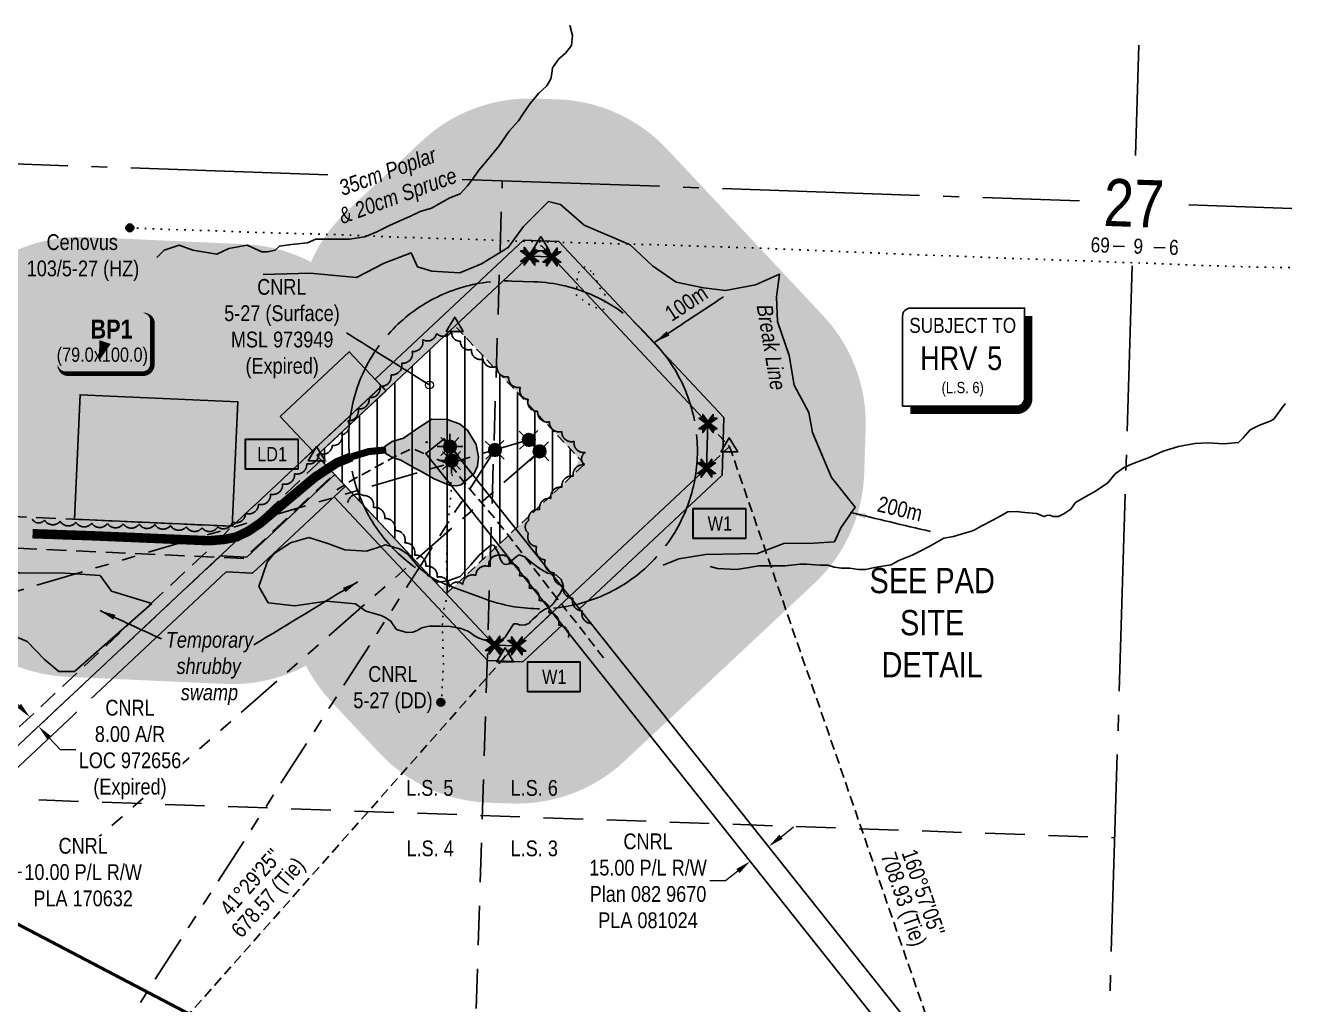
# Model space of a CAD drawing. Extents: x 348646 to 355532, y 6093406 to 6098999.
# Drawn here: x 353188 to 353990, y 6097047 to 6097668 of the extents above; entities that cross this region are included whole.
import ezdxf
from ezdxf.enums import TextEntityAlignment as Align

# ---------------------------------------------------------------- set-up
doc = ezdxf.new("R2010")
doc.units = 0
doc.header["$LTSCALE"] = 5
doc.header["$PDSIZE"] = 0.5
for name, pattern in [('0', [1, 1, 0]), ('DASHDOT2', [12.7, 6.35, -3.175, 0, -3.175]), ('foc-ACCESSROAD', [3.75, 2.5, -1.25]), ('foc-BUFFER', [16.75, 15, -1.75]), ('foc-DOT', [1, 0.2, -0.8]), ('foc-DRILLPATH', [14.75, 6, -1.75, 1.75, -1.75, 1.75, -1.75]), ('foc-LSD', [8, 5, -3]), ('foc-QUARTERLINE', [33, 25, -3, 2, -3]), ('foc-TIELINE', [1.875, 1.25, -0.625]), ('foc-TOPO', [1, 0.2, -0.8]), ('foc-TRAV', [1.875, 1.25, -0.625]), ('UG_PIPE', [1.875, 1.25, -0.625])]:
    doc.linetypes.add(name, pattern=pattern)
doc.layers.get('Defpoints').update_dxf_attribs({"color": 9})
for name, color, linetype in [('10', 1, 'Continuous'), ('9', 3, 'Continuous'), ('AS-DRILL', 8, 'foc-DOT'), ('AS-DRILL-T', 8, 'Continuous'), ('AS-PIPE-UG', 44, 'UG_PIPE'), ('AS-ROADS', 254, 'Continuous'), ('AS-WILDLIFE', 131, 'DASHDOT2'), ('AUX-BUFFER', 7, 'foc-BUFFER'), ('C-AR', 13, 'foc-ACCESSROAD'), ('C-RW', 13, 'Continuous'), ('C-WS-S', 8, 'Continuous'), ('CG-NOTES', 7, 'Continuous'), ('CTW', 7, 'Continuous'), ('F-AR', 190, 'foc-ACCESSROAD'), ('L-BD', 7, 'Continuous'), ('L-DETAIL-T', 3, 'Continuous'), ('L-MON', 1, 'Continuous'), ('L-SECLBL', 7, 'Continuous'), ('L-SECQ', 8, 'foc-QUARTERLINE'), ('L-SECTION-LSD', 7, 'foc-LSD'), ('L-TIE', 7, 'foc-TIELINE'), ('P-BUFFER-H 30m', 51, 'Continuous'), ('P-PDRILLPATH', 12, 'foc-DRILLPATH'), ('P-PROPOSED', 10, 'Continuous'), ('P-PROPOSED-EXISTING-H', 59, 'Continuous'), ('P-PROPOSED-H', 21, 'Continuous'), ('P-TEMP-BLOCKS', 250, 'Continuous'), ('P-TEMP-BLUE', 146, 'Continuous'), ('P-TRAV', 4, 'foc-TRAV'), ('T-BUSH', 110, '0'), ('T-BUSH-T', 110, 'Continuous'), ('T-GENERAL', 48, 'foc-TOPO'), ('T-SLOPE', 48, 'Continuous'), ('T-WATER', 160, 'Continuous'), ('WETLAND', 143, 'Continuous'), ('WETLAND-T', 146, 'Continuous')]:
    doc.layers.add(name, color=color, linetype=linetype)
for name, color, linetype, lineweight in [('AS-GENERAL', 48, 'Continuous', 18), ('C-AR-T', 13, 'Continuous', 9), ('C-RW-T', 13, 'Continuous', 9), ('C-WS-T', 13, 'Continuous', 9)]:
    doc.layers.add(name, color=color, linetype=linetype, lineweight=lineweight)
doc.layers.add('P-TEMP-BLUE-H', color=7, linetype='Continuous', true_color=0x99e6ff)
doc.styles.add('100L', font='ARIALN.TTF', dxfattribs={"height": 11})
doc.styles.add('80', font='ARIALN.TTF', dxfattribs={"height": 10})
doc.styles.add('80CG', font='ARIALN.TTF', dxfattribs={"height": 10})
doc.styles.add('80L', font='ARIALN.TTF', dxfattribs={"height": 10})
doc.styles.add('BOLD', font='ARIALNB.TTF')
doc.styles.add('HRV', font='ARIALN.TTF', dxfattribs={"height": 3})
doc.styles.add('SIMPLEX', font='ARIALN.TTF')
doc.dimstyles.new('CG2011', dxfattribs={"dimscale": 5, "dimtxt": 9, "dimasz": 2, "dimexe": 0.2, "dimexo": 0.0625, "dimgap": 0.5, "dimtad": 0, "dimtih": 1, "dimtoh": 1, "dimzin": 0, "dimdsep": 46, "dimtxsty": '80CG', "dimcen": 0.1, "dimse1": 1, "dimse2": 1, "dimclrd": 256, "dimclrt": 256, "dimaunit": 1, "dimadec": 4, "dimazin": 0, "dimtfac": 0.06, "dimtofl": 0, "dimtmove": 0, "dimatfit": 1, "dimfxl": 0.2, "dimtolj": 1, "dimtzin": 0, "dimlwd": -1, "dimarcsym": 0})
doc.dimstyles.new('Compass 5 000', dxfattribs={"dimscale": 5, "dimtxt": 9, "dimasz": 2, "dimexe": 0.2, "dimexo": 0.0625, "dimgap": 0.5, "dimtad": 0, "dimtih": 1, "dimtoh": 1, "dimzin": 0, "dimdsep": 46, "dimtxsty": '80CG', "dimcen": 0.1, "dimse1": 1, "dimse2": 1, "dimclrd": 256, "dimclrt": 256, "dimaunit": 1, "dimadec": 4, "dimazin": 0, "dimtfac": 0.06, "dimtofl": 0, "dimtmove": 0, "dimatfit": 1, "dimfxl": 0.2, "dimtolj": 1, "dimtzin": 0, "dimlwd": -1, "dimarcsym": 0})

# ---------------------------------------------------------------- blocks, each defined once
blk = doc.blocks.new('L-SECLBL')
at = {"layer": '9', "color": 7}
for p, q in [((-5.08, -27.83), (-12.29, -27.83)), ((20.7, -27.83), (13.5, -27.83))]:
    blk.add_line(p, q, dxfattribs=at)
at = {"layer": '10', "color": 2, "style": 'SIMPLEX'}
blk.add_attdef('SEC', text='', height=30, dxfattribs=at).set_placement((0, 0), align=Align.MIDDLE)
at = {"layer": '10', "color": 5, "style": '80L'}
blk.add_attdef('TWP', text='', height=9.5, dxfattribs=at).set_placement((-14.43, -27.37), align=Align.MIDDLE_RIGHT)
blk.add_attdef('RGE', text='', height=9.5, dxfattribs=at).set_placement((3.62, -27.37), align=Align.MIDDLE_CENTER)
blk.add_attdef('MER', text='', height=9.5, dxfattribs=at).set_placement((23.17, -27.37), align=Align.MIDDLE_LEFT)
blk = doc.blocks.new('*D423')
at = {"layer": 'C-AR-T', "transparency": 16777216}
for p, q in [((353183.95, 6097236.49), (353177.13, 6097243.8)), ((353203.05, 6097216.04), (353209.87, 6097208.73)), ((353209.87, 6097208.73), (353219.87, 6097208.73))]:
    blk.add_line(p, q, dxfattribs=at)
for points in [[(353185.17, 6097237.63), (353182.73, 6097235.36), (353190.78, 6097229.19)], [(353204.27, 6097217.17), (353201.83, 6097214.9), (353196.23, 6097223.35)]]:
    blk.add_solid(points, dxfattribs=at)
at = {"layer": 'Defpoints', "color": 0, "transparency": 16777216}
for p in [(353206.64, 6097244), (353212.09, 6097238.16), (353196.23, 6097223.35)]:
    blk.add_point(p, dxfattribs=at)
at = {"layer": 'C-AR-T', "transparency": 16777216, "insert": (353254.17, 6097208.73), "char_height": 10, "attachment_point": 5, "style": '80CG', "bg_fill": 3, "box_fill_scale": 1.1, "bg_fill_color": 256, "bg_fill_true_color": 13158600, "bg_fill_transparency": 0}
blk.add_mtext('\\A1;CNRL\\P8.00 A/R\\PLOC 972656\\P(Expired)', dxfattribs=at)
blk = doc.blocks.new('*D424')
at = {"layer": 'C-RW-T', "transparency": 16777216}
for p, q in [((353666.72, 6097153.49), (353674.54, 6097159.72)), ((353639.33, 6097131.69), (353631.51, 6097125.47)), ((353631.51, 6097125.47), (353621.51, 6097125.47))]:
    blk.add_line(p, q, dxfattribs=at)
for points in [[(353665.68, 6097154.79), (353667.75, 6097152.19), (353658.89, 6097147.26)], [(353638.29, 6097133), (353640.37, 6097130.39), (353647.16, 6097137.92)]]:
    blk.add_solid(points, dxfattribs=at)
at = {"layer": 'Defpoints', "color": 0, "transparency": 16777216}
for p in [(353569.84, 6097259.14), (353558.1, 6097249.79), (353658.89, 6097147.26)]:
    blk.add_point(p, dxfattribs=at)
at = {"layer": 'C-RW-T', "transparency": 16777216, "insert": (353582.42, 6097125.47), "char_height": 10, "attachment_point": 5, "style": '80CG'}
blk.add_mtext('\\A1;CNRL\\P15.00 P/L R/W\\PPlan 082 9670\\PPLA 081024', dxfattribs=at)
blk = doc.blocks.new('*D425')
at = {"layer": 'C-RW-T', "transparency": 16777216}
for p, q in [((353132.21, 6097177.27), (353125.39, 6097184.58)), ((353152.68, 6097155.34), (353175.4, 6097131)), ((353175.4, 6097131), (353185.4, 6097131))]:
    blk.add_line(p, q, dxfattribs=at)
for points in [[(353133.43, 6097178.41), (353130.99, 6097176.13), (353139.03, 6097169.96)], [(353153.9, 6097156.48), (353151.46, 6097154.2), (353145.86, 6097162.65)]]:
    blk.add_solid(points, dxfattribs=at)
at = {"layer": 'Defpoints', "color": 0, "transparency": 16777216}
for p in [(353170.78, 6097199.59), (353177.6, 6097192.28), (353145.86, 6097162.65)]:
    blk.add_point(p, dxfattribs=at)
at = {"layer": 'C-RW-T', "transparency": 16777216, "insert": (353224.49, 6097131), "char_height": 10, "attachment_point": 5, "style": '80CG', "bg_fill": 3, "box_fill_scale": 1.1, "bg_fill_color": 256, "bg_fill_true_color": 13158600, "bg_fill_transparency": 0}
blk.add_mtext('\\A1;CNRL\\P10.00 P/L R/W\\PPLA 170632', dxfattribs=at)
blk = doc.blocks.new('WC')
at = {"layer": 'L-MON'}
h = blk.add_hatch(color=255, dxfattribs=at)
h.dxf.hatch_style = 1
edge = h.paths.add_edge_path()
edge.add_arc((0, 0), 0.9, 0, 360)
at = {"layer": 'L-MON', "color": 240, "flags": 128}
for points in [[(-0.62, 0.5), (-1.23, 1.12)], [(0.52, 0.61), (1.13, 1.21)], [(-1.18, -1.18), (-0.56, -0.57)], [(1.16, -1.18), (0.56, -0.57)]]:
    blk.add_lwpolyline(points, dxfattribs=at)
at = {"layer": 'L-MON', "color": 240}
for radius in [0.8, 0.373]:
    blk.add_circle((0, 0), radius, dxfattribs=at)
blk = doc.blocks.new('BH-Existing')
at = {"layer": 'AS-DRILL-T'}
h = blk.add_hatch(color=256, dxfattribs=at)
h.dxf.hatch_style = 1
edge = h.paths.add_edge_path()
edge.add_arc((0, 0), 0.5, 0, 360)
blk.add_circle((0, 0), 0.5, dxfattribs=at)
blk = doc.blocks.new('GAS')
h = blk.add_hatch(color=255)
h.dxf.hatch_style = 1
edge = h.paths.add_edge_path()
edge.add_arc((0, 0), 0.9, 0, 360)
for p, q in [((0, 0.81), (0, 1.62)), ((-0.81, 0), (-1.62, 0)), ((-0.57, 0.57), (-1.14, 1.14)), ((0.57, 0.57), (1.14, 1.14)), ((1.62, 0), (0.81, 0)), ((-0.57, -0.57), (-1.14, -1.14)), ((0, -0.81), (0, -1.62)), ((1.14, -1.14), (0.57, -0.57))]:
    blk.add_line(p, q)
blk.add_circle((0, 0), 0.8)
blk = doc.blocks.new('Temp_Area5')
at = {"true_color": 0x99e6ff}
h = blk.add_hatch(color=141, dxfattribs=at)
h.dxf.hatch_style = 1
h.paths.add_polyline_path([(-16.83, -9.44), (16.33, -9.44), (16.33, 9.05), (-16.83, 9.05)])
at = {"color": 250}
for points in [[(-17.03, -9.64), (16.53, -9.64), (16.53, 9.25), (-17.03, 9.25)], [(-16.93, -9.54), (16.43, -9.54), (16.43, 9.15), (-16.93, 9.15)]]:
    blk.add_lwpolyline(points, close=True, dxfattribs=at)
at = {"color": 250, "style": '80L'}
blk.add_attdef('TEMPORARY', text='', height=9, dxfattribs=at).set_placement((0, -0.15), align=Align.MIDDLE_CENTER)
blk = doc.blocks.new('HRV')
blk.add_lwpolyline([(-35.14, 31.6), (37.21, 31.6), (37.21, -25.54, -0.414214), (32.21, -30.54), (-40.14, -30.54), (-40.14, 26.6, -0.414214)], format="xyb", close=True)
at = {"const_width": 5, "flags": 128}
blk.add_lwpolyline([(-35.14, -33.04), (32.21, -33.04, 0.414214), (39.71, -25.54), (39.71, 26.6)], format="xyb", dxfattribs=at)
at = {"style": '80L'}
blk.add_text('SUBJECT TO', height=9.5, dxfattribs=at).set_placement((-2.01, 13.06), align=Align.BOTTOM_CENTER)
blk.add_attdef('(N.W.1/4 00)', text='', height=7.12, dxfattribs=at).set_placement((-2.01, -24.45), align=Align.BOTTOM_CENTER)
at = {"layer": 'CTW', "color": 3, "style": 'HRV'}
blk.add_text('HRV', height=15, dxfattribs=at).set_placement((-10.88, -0.18), align=Align.MIDDLE_CENTER)
blk.add_attdef('0', text='', height=15, dxfattribs=at).set_placement((18.28, -0.18), align=Align.MIDDLE_CENTER)
blk = doc.blocks.new('*U527')
at = {"true_color": 0x99e6ff}
h = blk.add_hatch(color=141, dxfattribs=at)
edge = h.paths.add_edge_path()
edge.add_line((-24, -20), (24, -20))
edge.add_arc((24, -14), 6, 270, 360)
edge.add_line((30, -14), (30, 12.5))
edge.add_arc((24, 12.5), 6, 0, 90)
edge.add_line((24, 18.5), (-24, 18.5))
edge.add_arc((-24, 12.5), 6, 90, 180)
edge.add_line((-30, 12.5), (-30, -14))
edge.add_arc((-24, -14), 6, 180, 270)
at = {"color": 250, "flags": 128}
blk.add_lwpolyline([(-24, -20, 3, 3, 0), (24, -20, 3, 3, 0.414214), (30, -14, 3, 3, 0), (30, 12.5, 3, 0, 0.414214), (24, 18.5, 0, 0, 0), (-24, 18.5, 0, 0, 0.414214), (-30, 12.5, 0, 0, 0), (-30, -14, 0, 3, 0.414214)], format="xyseb", close=True, dxfattribs=at)
at = {"flags": 128}
blk.add_lwpolyline([(-3.92, -12.07, 0, 7.5, 0), (0, 0, 0, 0, 0)], format="xyseb", dxfattribs=at)
at = {"color": 250}
for tag, p, height, style in [('TEMP_AREA_W1_001', (-9.21, 2.24), 12, 'BOLD'), ('ENTER_TEXT_001', (-30.66, -12.47), 9, '80')]:
    blk.add_attdef(tag, p, '', height=height, dxfattribs=dict(at, style=style))
blk = doc.blocks.new('TRIA')
blk.add_hatch(color=255).paths.add_polyline_path([(-0.04, 1.52), (-1.47, -0.87), (1.39, -0.87)])
blk = doc.blocks.new('TRIAA')
blk.add_blockref('TRIA', (0, 0))
blk = doc.blocks.new('TRIB')
at = {"color": 1}
blk.add_lwpolyline([(-1.12, -0.67), (-0.04, 1.13), (1.04, -0.67)], close=True, dxfattribs=at)
blk = doc.blocks.new('TRIBB')
blk.add_blockref('TRIB', (0, 0))
blk = doc.blocks.new('TRICC')
for name in ['TRIAA', 'TRIBB']:
    blk.add_blockref(name, (0, 0))
blk = doc.blocks.new('plspike')
blk.add_blockref('TRICC', (0, 0))
blk = doc.blocks.new('STRIA')
blk.add_hatch(color=255).paths.add_polyline_path([(-0.04, 1.52), (-1.47, -0.87), (1.39, -0.87)])
blk = doc.blocks.new('STRIAA')
blk.add_blockref('STRIA', (0, 0))
blk = doc.blocks.new('STRIB')
at = {"color": 1}
blk.add_solid([(-1.12, -0.67), (-0.04, 1.13), (1.04, -0.67)], dxfattribs=at)
blk = doc.blocks.new('STRIBB')
blk.add_blockref('STRIB', (0, 0))
blk = doc.blocks.new('STRICC')
for name in ['STRIAA', 'STRIBB']:
    blk.add_blockref(name, (0, 0))
blk = doc.blocks.new('fdspike')
blk.add_blockref('STRICC', (0, 0))
blk = doc.blocks.new('TEMP')
h = blk.add_hatch(color=255)
h.dxf.hatch_style = 1
h.paths.add_polyline_path([(0, 0.25), (-0.67, 1.15), (-0.67, 0.67), (-1.15, 0.67), (-0.25, 0), (-1.15, -0.67), (-0.67, -0.67), (-0.67, -1.15), (0, -0.25), (0.67, -1.15), (0.67, -0.67), (1.15, -0.67), (0.25, 0), (1.15, 0.67), (0.67, 0.67), (0.67, 1.15)])
h.paths.add_polyline_path([(0.57, 0.85), (0.57, 0.57), (0.85, 0.57), (0.08, 0), (0.85, -0.57), (0.57, -0.57), (0.57, -0.85), (0, -0.08), (-0.57, -0.85), (-0.57, -0.57), (-0.85, -0.57), (-0.08, 0), (-0.85, 0.57), (-0.57, 0.57), (-0.57, 0.85), (0, 0.08)], flags=16)
h = blk.add_hatch(color=1)
h.dxf.hatch_style = 1
h.paths.add_polyline_path([(0, 0.08), (-0.57, 0.85), (-0.57, 0.57), (-0.85, 0.57), (-0.08, 0), (-0.85, -0.57), (-0.57, -0.57), (-0.57, -0.85), (0, -0.08), (0.57, -0.85), (0.57, -0.57), (0.85, -0.57), (0.08, 0), (0.85, 0.57), (0.57, 0.57), (0.57, 0.85)])
at = {"color": 1}
for p, q in [((-0.08, 0), (0.08, 0)), ((0, 0.08), (0, -0.08))]:
    blk.add_line(p, q, dxfattribs=at)
at = {"color": 255, "flags": 128}
blk.add_lwpolyline([(-0.25, 0), (-1.15, 0.67), (-0.67, 0.67), (-0.67, 1.15), (0, 0.25), (0.67, 1.15), (0.67, 0.67), (1.15, 0.67), (0.25, 0), (1.15, -0.67), (0.67, -0.67), (0.67, -1.15), (0, -0.25), (-0.67, -1.15), (-0.67, -0.67), (-1.15, -0.67)], close=True, dxfattribs=at)
at = {"color": 1, "flags": 128}
blk.add_lwpolyline([(-0.08, 0), (-0.85, 0.57), (-0.57, 0.57), (-0.57, 0.85), (0, 0.08), (0.57, 0.85), (0.57, 0.57), (0.85, 0.57), (0.08, 0), (0.85, -0.57), (0.57, -0.57), (0.57, -0.85), (0, -0.08), (-0.57, -0.85), (-0.57, -0.57), (-0.85, -0.57)], close=True, dxfattribs=at)

msp = doc.modelspace()

# ---------------------------------------------------------------- hatches: boundary and pattern name
at = {"layer": 'AS-ROADS'}
h = msp.add_hatch(color=256, dxfattribs=at)
h.dxf.hatch_style = 1
h.paths.add_polyline_path([(353419.763, 6097394.272), (353425.705, 6097392.1), (353434.648, 6097386.962), (353437.526, 6097385.554), (353446.837, 6097380.285), (353452.853, 6097377.635), (353457.284, 6097375.982), (353461.187, 6097375.779), (353464.029, 6097376.547), (353472.269, 6097383.554), (353474.267, 6097388.236), (353475.013, 6097393.967), (353473.587, 6097401.935), (353467.947, 6097411.099), (353462.92, 6097415.029), (353455.053, 6097417.96), (353445.415, 6097418.01), (353437.81, 6097413.215), (353427.539, 6097405.966), (353420.255, 6097404.03), (353415.708, 6097400.847), (353416.263, 6097396.305)])
at = {"layer": 'P-BUFFER-H 30m', "linetype": 'Continuous'}
h = msp.add_hatch(color=256, dxfattribs=at)
h.dxf.hatch_style = 1
edge = h.paths.add_edge_path()
edge.add_arc((353322.439, 6097429.077), 99.976, 62.3592, 87.41261)
edge.add_line((353326.952, 6097528.951), (353227.054, 6097533.465))
edge.add_arc((353222.541, 6097433.591), 99.976, 87.41261, 177.41261)
edge.add_line((353122.667, 6097438.104), (353119.102, 6097359.204))
edge.add_arc((353218.976, 6097354.691), 99.976, 177.41261, 267.41261)
edge.add_line((353214.462, 6097254.817), (353314.36, 6097250.302))
edge.add_arc((353318.874, 6097350.176), 99.976, 267.41261, 297.927989)
edge.add_arc((353454.646, 6097307.49), 99.976, 207.166034, 223.129394)
edge.add_line((353381.682, 6097239.142), (353412.199, 6097206.564))
edge.add_arc((353485.163, 6097274.913), 99.976, 223.129394, 268.129394)
edge.add_line((353481.899, 6097174.99), (353496.03, 6097174.528))
edge.add_arc((353499.294, 6097274.451), 99.976, 268.129394, 313.129394)
edge.add_line((353567.642, 6097201.487), (353687.828, 6097314.071))
edge.add_arc((353619.48, 6097387.035), 99.976, 313.129394, 358.129394)
edge.add_line((353719.402, 6097383.771), (353720.325, 6097412.033))
edge.add_arc((353620.403, 6097415.297), 99.976, 358.129394, 403.129394)
edge.add_line((353693.366, 6097483.645), (353594.48, 6097589.209))
edge.add_arc((353521.516, 6097520.861), 99.976, 43.129394, 88.129394)
edge.add_line((353524.78, 6097620.783), (353510.648, 6097621.245))
edge.add_arc((353507.385, 6097521.322), 99.976, 88.129394, 133.129394)
edge.add_line((353439.037, 6097594.286), (353391.88, 6097550.113))
edge.add_arc((353460.229, 6097477.149), 99.976, 133.129394, 156.106496)
h.paths.add_polyline_path([(353372.607, 6097395.069), (353485.163, 6097274.913), (353499.294, 6097274.451), (353619.48, 6097387.035), (353620.403, 6097415.297), (353521.516, 6097520.861), (353507.385, 6097521.322)], flags=16)
at = {"layer": 'P-PROPOSED-EXISTING-H'}
h = msp.add_hatch(dxfattribs=at)
h.set_pattern_fill('ANSI31', color=256, scale=3.49916, angle=45.002884, style=0)
h.set_pattern_definition([(90.00288387, (391.588, 1445.477), (-11.109832986, -0.00055919), [])])
h.paths.add_polyline_path([(353460.25, 6097477.126), (353372.694, 6097395.108), (353454.712, 6097307.552), (353542.268, 6097389.57)])
at = {"layer": 'P-PROPOSED-H'}
h = msp.add_hatch(color=256, dxfattribs=at)
h.dxf.hatch_style = 1
h.paths.add_polyline_path([(353485.192, 6097274.912), (353499.301, 6097274.451), (353619.498, 6097387.045), (353620.422, 6097415.308), (353521.535, 6097520.871), (353507.404, 6097521.333), (353460.182, 6097477.098), (353542.2, 6097389.542), (353454.643, 6097307.524)])
at = {"layer": 'P-TEMP-BLUE-H'}
h = msp.add_hatch(color=256, dxfattribs=at)
h.dxf.hatch_style = 1
h.paths.add_polyline_path([(353532.709, 6097305.753), (353619.48, 6097387.035), (353620.403, 6097415.297), (353521.516, 6097520.861), (353507.385, 6097521.322), (353416.385, 6097436.078), (353409.55, 6097443.374), (353503.572, 6097531.45), (353525.981, 6097530.718), (353630.53, 6097419.11), (353629.337, 6097382.569), (353538.941, 6097297.891)])
h = msp.add_hatch(color=256, dxfattribs=at)
h.dxf.hatch_style = 1
h.paths.add_polyline_path([(353349.338, 6097419.849), (353393.119, 6097460.855), (353413.622, 6097438.965), (353369.842, 6097397.958)])
h = msp.add_hatch(color=256, dxfattribs=at)
h.dxf.hatch_style = 1
h.paths.add_polyline_path([(353218.976, 6097354.691), (353222.541, 6097433.591), (353322.439, 6097429.077), (353318.874, 6097350.176)])
h = msp.add_hatch(color=256, dxfattribs=at)
h.dxf.hatch_style = 1
h.paths.add_polyline_path([(353383.495, 6097368.822), (353480.697, 6097265.055), (353503.107, 6097264.324), (353527.973, 6097287.617), (353521.729, 6097295.467), (353499.294, 6097274.451), (353485.163, 6097274.913), (353390.791, 6097375.657)])

# ---------------------------------------------------------------- linework, layer by layer
at = {"layer": 'AS-DRILL', "flags": 128}
for points in [[(353989.045, 6097514.159), (353965.817, 6097514.476), (353937.062, 6097515.41), (353908.382, 6097516.5), (353879.663, 6097517.592), (353851.011, 6097518.612), (353822.42, 6097519.64), (353793.66, 6097520.733), (353764.991, 6097521.844), (353736.302, 6097522.965), (353707.614, 6097524.106), (353678.832, 6097525.41), (353650.064, 6097526.564), (353621.339, 6097527.486), (353592.665, 6097528.446), (353563.927, 6097529.269), (353535.225, 6097529.96), (353506.493, 6097530.662), (353477.733, 6097531.746), (353448.988, 6097532.668), (353420.242, 6097533.561), (353391.578, 6097534.822), (353362.79, 6097535.646), (353334.021, 6097536.469), (353305.16, 6097537.516), (353276.424, 6097538.398), (353261.065, 6097538.991), (353254.072, 6097539.316)], [(353457.929, 6097391.826), (353457.929, 6097391.826), (353457.905, 6097391.697), (353457.653, 6097391.045), (353457.408, 6097389.672), (353457.565, 6097388.356), (353457.901, 6097387.285), (353458.309, 6097386.321), (353458.77, 6097386.035), (353458.966, 6097385.919), (353459.125, 6097385.874), (353459.152, 6097386.093), (353459.143, 6097386.103), (353459.11, 6097386.034), (353459.053, 6097385.816), (353458.98, 6097385.418), (353458.882, 6097384.861), (353458.719, 6097384.156), (353458.493, 6097383.373), (353458.234, 6097382.481), (353458.01, 6097381.448), (353457.821, 6097380.273), (353457.66, 6097378.998), (353457.545, 6097377.651), (353457.529, 6097376.221), (353457.591, 6097374.768), (353457.643, 6097373.296), (353457.643, 6097371.775), (353457.531, 6097370.158), (353457.345, 6097368.463), (353457.126, 6097366.669), (353456.895, 6097364.806), (353456.681, 6097362.852), (353456.496, 6097360.857), (353456.349, 6097358.82), (353456.232, 6097356.753), (353456.143, 6097354.645), (353455.992, 6097352.489), (353455.738, 6097350.236), (353455.471, 6097347.883), (353455.273, 6097345.498), (353455.147, 6097343.151), (353455.08, 6097340.802), (353455.051, 6097338.382), (353455.021, 6097335.942), (353454.972, 6097333.532), (353454.892, 6097331.093), (353454.821, 6097328.604), (353454.825, 6097325.973), (353454.905, 6097323.229), (353454.992, 6097320.374), (353455.037, 6097317.461), (353455.091, 6097314.528), (353455.126, 6097311.615), (353455.064, 6097308.816), (353454.846, 6097306.132), (353454.46, 6097303.503), (353453.886, 6097300.92), (353453.293, 6097298.418), (353452.811, 6097295.913), (353452.435, 6097293.284), (353452.174, 6097290.501), (353452.061, 6097287.643), (353452.085, 6097284.721), (353452.176, 6097281.696), (353452.305, 6097278.6), (353452.434, 6097275.504), (353452.507, 6097272.54), (353452.558, 6097269.817), (353452.646, 6097267.293), (353452.726, 6097264.869), (353452.721, 6097262.548), (353452.616, 6097260.25), (353452.567, 6097259.382), (353452.385, 6097255.335), (353451.583, 6097238.173)]]:
    msp.add_lwpolyline(points, dxfattribs=at)
at = {"layer": 'AS-GENERAL'}
msp.add_circle((353442.117, 6097403.467), 0.397, dxfattribs=at)
at = {"layer": 'AS-PIPE-UG', "flags": 128}
for points in [[(353440.28, 6097396.27), (353434.308, 6097399.008), (353431.02, 6097398.585), (353422.589, 6097394.547), (353410.559, 6097388.071), (353395.583, 6097379.855), (353385.139, 6097373.23)], [(353448.502, 6097392.673), (353456.583, 6097389.557), (353458.646, 6097387.521), (353463.778, 6097380.75), (353474.041, 6097368.521), (353483.642, 6097357.281), (353493.215, 6097345.373), (353501.429, 6097334.819), (353517.433, 6097313.852), (353530.404, 6097297.33), (353539.232, 6097286.279), (353554.373, 6097266.646)]]:
    msp.add_lwpolyline(points, dxfattribs=at)
at = {"layer": 'AS-ROADS', "flags": 128}
msp.add_lwpolyline([(353419.763, 6097394.272), (353425.705, 6097392.1), (353434.648, 6097386.962), (353437.526, 6097385.554), (353446.837, 6097380.285), (353452.853, 6097377.635), (353457.284, 6097375.982), (353461.187, 6097375.779), (353464.029, 6097376.547), (353472.269, 6097383.554), (353474.267, 6097388.236), (353475.013, 6097393.967), (353473.587, 6097401.935), (353467.947, 6097411.099), (353462.92, 6097415.029), (353455.053, 6097417.96), (353445.415, 6097418.01), (353437.81, 6097413.215), (353427.539, 6097405.966), (353420.255, 6097404.03), (353415.708, 6097400.847), (353416.263, 6097396.305), (353419.763, 6097394.272)], dxfattribs=at)
msp.add_lwpolyline([(353394.56, 6097394.239, 5.999, 5.999, 0), (353385.051, 6097390.32, 5.999, 5.999, 0), (353371.307, 6097381.268, 5.999, 5.999, 0), (353349.641, 6097363.081, 5.999, 5.999, 0), (353336.621, 6097352.126, 5.999, 5.999, 0), (353329.089, 6097347.06, 5.999, 5.999, 0), (353321.607, 6097343.445, 5.999, 5.999, 0), (353313.892, 6097341.857, 5.999, 5.999, 0), (353304.225, 6097341.053, 5.999, 5.999, 0), (353230.527, 6097344.173, 5.999, 5.999, 0), (353192.424, 6097345.487, 0, 0, 0)], format="xyseb", dxfattribs=at)
at = {"layer": 'AS-ROADS', "const_width": 4.499, "flags": 128}
msp.add_lwpolyline([(353415.976, 6097398.56), (353405.361, 6097397.533), (353394.56, 6097394.239)], dxfattribs=at)
at = {"layer": 'AS-WILDLIFE', "const_width": 2}
msp.add_lwpolyline([(353967.961, 6096858.044), (353369.015, 6097000.65), (352737.029, 6097331.69), (352044.854, 6097542.353), (351894.381, 6097542.353), (351451.092, 6097305.931)], dxfattribs=at)
at = {"layer": 'AUX-BUFFER', "color": 251, "linetype": 'foc-BUFFER', "flags": 128}
msp.add_lwpolyline([(353496.024, 6097505.6), (353510.155, 6097505.137, -0.1989124), (353579.854, 6097473.559), (353586.688, 6097466.263, -0.7914183), (353479.022, 6097304.157), (353458.057, 6097311.916, -0.8508038)], format="xyb", close=True, dxfattribs=at)
at = {"layer": 'C-AR'}
msp.add_lwpolyline([(353311.498, 6097331.463), (353074.184, 6097109.153), (353074.556, 6097120.461), (353308.491, 6097339.606), (353318.94, 6097350.238), (353413.709, 6097439.004), (353416.443, 6097436.086), (353372.663, 6097395.079), (353375.384, 6097392.166), (353311.498, 6097331.463)], close=True, dxfattribs=at)
at = {"layer": 'C-RW'}
for points in [[(353887.733, 6096859.314), (353884.447, 6096750.215), (353869.455, 6096750.724), (353872.579, 6096854.389), (353869.593, 6096858.143), (353441.537, 6097396.364), (353453.274, 6097405.698), (353870.226, 6096881.307), (353887.733, 6096859.314)], [(353390.759, 6097375.626), (353331.898, 6097320.487), (353315.169, 6097321.245), (353073.632, 6097094.979), (353074.097, 6097109.114), (353311.411, 6097331.424), (353328.14, 6097330.665), (353383.924, 6097382.923)]]:
    msp.add_lwpolyline(points, close=True, dxfattribs=at)
at = {"layer": 'F-AR', "flags": 128}
msp.add_lwpolyline([(353082.4, 6097360.862), (353318.874, 6097350.176), (353413.643, 6097438.942), (353416.377, 6097436.023), (353372.596, 6097395.017), (353373.061, 6097394.52), (353383.532, 6097383.342), (353326.391, 6097329.821), (353081.742, 6097340.876)], dxfattribs=at)
at = {"layer": 'L-SECQ', "flags": 128}
for points in [[(353891.242, 6097585.149), (353893.358, 6097655.092)], [(353089.774, 6097583.07), (353388.021, 6097572.673)], [(353464.68, 6097570), (353855.888, 6097556.362)], [(353925.129, 6097553.948), (353990.25, 6097551.677)], [(353866.002, 6096750.858), (353889.125, 6097515.182)]]:
    msp.add_lwpolyline(points, dxfattribs=at)
at = {"layer": 'L-SECTION-LSD', "flags": 128}
for points in [[(353464.66, 6096764.852), (353490.055, 6097569.116)], [(353076.546, 6097180.978), (353878.315, 6097152.831)]]:
    msp.add_lwpolyline(points, dxfattribs=at)
at = {"layer": 'L-TIE', "flags": 128}
for points in [[(353634.072, 6097400.704), (353865.394, 6096730.755)], [(353491.998, 6097267.616), (353042.556, 6096759.445)]]:
    msp.add_lwpolyline(points, dxfattribs=at)
at = {"layer": 'P-BUFFER-H 30m', "linetype": 'Continuous', "flags": 128}
msp.add_lwpolyline([(353421.696, 6097441.048), (353421.696, 6097441.048)], dxfattribs=at)
at = {"layer": 'P-PDRILLPATH'}
msp.add_line((353485.49, 6097398.827), (352924.594, 6096524.313), dxfattribs=at)
msp.add_line((353485.49, 6097398.827), (352924.594, 6096524.313), dxfattribs=at)
at = {"layer": 'P-PDRILLPATH', "flags": 128}
for points in [[(353506.88, 6097404.95), (352948.328, 6097239.865)], [(353513.71, 6097397.65), (352936.921, 6096893.135)]]:
    msp.add_lwpolyline(points, dxfattribs=at)
at = {"layer": 'P-PROPOSED', "flags": 128}
msp.add_lwpolyline([(353372.607, 6097395.069), (353485.163, 6097274.913), (353499.294, 6097274.451), (353619.48, 6097387.035), (353620.403, 6097415.297), (353521.516, 6097520.861), (353507.385, 6097521.322), (353372.607, 6097395.069)], close=True, dxfattribs=at)
at = {"layer": 'P-TEMP-BLUE', "flags": 128}
for points in [[(353532.709, 6097305.753), (353619.48, 6097387.035), (353620.403, 6097415.297), (353521.516, 6097520.861), (353507.385, 6097521.322), (353416.385, 6097436.078), (353409.55, 6097443.374), (353503.572, 6097531.45), (353525.981, 6097530.718), (353630.53, 6097419.11), (353629.337, 6097382.569), (353538.941, 6097297.891)], [(353349.338, 6097419.849), (353393.119, 6097460.855), (353413.622, 6097438.965), (353369.842, 6097397.958)], [(353218.976, 6097354.691), (353222.541, 6097433.591), (353322.439, 6097429.077), (353318.874, 6097350.176)], [(353383.495, 6097368.822), (353480.697, 6097265.055), (353503.107, 6097264.324), (353527.973, 6097287.617), (353521.729, 6097295.467), (353499.294, 6097274.451), (353485.163, 6097274.913), (353390.791, 6097375.657)]]:
    msp.add_lwpolyline(points, close=True, dxfattribs=at)
at = {"layer": 'P-TRAV'}
for p, q in [((353542.181, 6097389.531), (353460.163, 6097477.088)), ((353454.624, 6097307.513), (353542.181, 6097389.531))]:
    msp.add_line(p, q, dxfattribs=at)
at = {"layer": 'P-TRAV', "flags": 128}
for points in [[(353507.385, 6097521.322), (353514.681, 6097528.157)], [(353514.681, 6097528.157), (353521.516, 6097520.861)], [(353620.403, 6097415.297), (353634.072, 6097400.704), (353619.48, 6097387.035)], [(353620.403, 6097415.297), (353634.072, 6097400.704), (353619.48, 6097387.035)], [(353485.163, 6097274.913), (353491.992, 6097267.612), (353499.294, 6097274.451)]]:
    msp.add_lwpolyline(points, dxfattribs=at)
at = {"layer": 'T-BUSH', "flags": 128}
for points in [[(353546.783, 6097288.601, -0.5205671), (353540.827, 6097296.631, -0.5205671), (353534.871, 6097304.66, -0.5205671), (353528.915, 6097312.69, -0.5205671), (353522.959, 6097320.72, -0.5205671), (353517.279, 6097328.938, -0.5205671), (353511.972, 6097337.411, -0.5205671), (353506.666, 6097345.884, -0.5205671), (353506.687, 6097353.748, -0.5205671), (353513.771, 6097360.803, -0.5205671), (353520.855, 6097367.857, -0.5205671), (353527.939, 6097374.912, -0.5205671), (353535.023, 6097381.967, -0.5205671), (353542.107, 6097389.022, -0.5205671), (353542.703, 6097396.989, -0.5205671), (353535.599, 6097404.024, -0.5205671), (353527.786, 6097410.255, -0.5205671), (353519.919, 6097416.425, -0.5205671), (353512.486, 6097423.065, -0.5205671), (353506.501, 6097430.631, -0.5205671), (353501.583, 6097438.285, -0.5205671), (353494.143, 6097444.959, -0.5205671), (353486.753, 6097451.693, -0.5205671), (353477.823, 6097456.071, -0.5205671), (353470.479, 6097462.26, -0.5205671), (353463.494, 6097467.53, -0.5205671), (353458.23, 6097474.115, -0.5205671), (353448.382, 6097472.389, -0.5205671), (353439.679, 6097468.448, -0.5205671), (353432.999, 6097461.01, -0.5205671), (353426.319, 6097453.572, -0.5205671), (353419.518, 6097446.246, -0.5205671), (353412.585, 6097439.042, -0.5205671), (353405.652, 6097431.839, -0.5205671), (353398.719, 6097424.636, -0.5205671), (353392.184, 6097417.15, -0.5205671), (353388.417, 6097408.14, -0.5205671), (353382.391, 6097401.412, -0.5205671), (353373.773, 6097396.383, -0.5205671), (353366.132, 6097389.936, -0.5205671), (353358.492, 6097383.488, -0.5205671), (353350.851, 6097377.04, -0.5205671), (353343.211, 6097370.592, -0.5205671), (353335.57, 6097364.145, -0.5205671), (353327.365, 6097358.44, -0.5205671), (353319.103, 6097352.811, -0.5205671), (353309.751, 6097349.829, -0.5205671), (353299.808, 6097349.12, -0.5205671), (353289.842, 6097349.91, -0.5205671), (353279.876, 6097350.7, -0.5205671), (353269.902, 6097351.337, -0.5205671), (353259.906, 6097351.536, -0.5205671), (353249.911, 6097351.735, -0.5205671), (353239.915, 6097351.934, -0.5205671), (353229.919, 6097352.133, -0.5205671), (353219.942, 6097352.74, -0.5205671), (353209.968, 6097353.424, -0.5205671), (353199.993, 6097354.108, -0.5205671), (353192.206, 6097354.642, -0.5205671)], [(353531.9, 6097279.631, 0.5205671), (353525.699, 6097287.472, 0.5205671), (353519.498, 6097295.314, 0.5205671), (353513.296, 6097303.156, 0.5205671), (353507.095, 6097310.998, 0.5205671), (353500.894, 6097318.84, 0.5205671), (353494.692, 6097326.682, 0.5205671), (353488.474, 6097331.802, 0.5205671), (353481.572, 6097324.682, 0.5205671), (353473.332, 6097319.02, 0.5205671), (353465.093, 6097313.358, 0.5205671), (353456.509, 6097311.563, 0.5205671), (353448.827, 6097317.961, 0.5205671), (353441.524, 6097324.782, 0.5205671), (353434.44, 6097331.826, 0.5205671), (353428.268, 6097339.691, 0.5205671), (353422.042, 6097347.511, 0.5205671), (353415.529, 6097355.096, 0.5205671), (353408.363, 6097362.052, 0.5205671), (353401.974, 6097369.71, 0.5205671), (353392.137, 6097365.274, 0.5205671)]]:
    msp.add_lwpolyline(points, format="xyb", dxfattribs=at)
at = {"layer": 'T-GENERAL', "flags": 128}
msp.add_lwpolyline([(353547.753, 6097510.46), (353553.056, 6097498.599), (353555.865, 6097496.396), (353554.164, 6097487.4), (353546.606, 6097489.686), (353537.02, 6097496.571), (353537.635, 6097510.329), (353542.583, 6097514.892)], close=True, dxfattribs=at)
at = {"layer": 'T-SLOPE', "flags": 128}
msp.add_lwpolyline([(353338.62, 6097509.777), (353368.435, 6097510.625), (353397.705, 6097507.761), (353415.245, 6097516.93), (353432.302, 6097523.581), (353436.325, 6097514.625), (353445.489, 6097511.781), (353463.247, 6097510.74), (353476.91, 6097516.446), (353493.847, 6097526.851), (353503.435, 6097540.204), (353519.33, 6097556.059), (353527.009, 6097554.073), (353541.967, 6097540.932), (353571.173, 6097528.645), (353585.303, 6097515.335), (353600.305, 6097504.998), (353617.539, 6097501.325), (353631.499, 6097499.53), (353650.475, 6097503.107), (353665.825, 6097509.917), (353663.773, 6097495.608), (353664.393, 6097479.879), (353671.874, 6097458.436), (353674.996, 6097439.685), (353684.371, 6097422.203), (353686.73, 6097409.535), (353698.661, 6097381.129), (353713.586, 6097362.227), (353704.599, 6097349.304), (353700.477, 6097340.445), (353687.424, 6097339.479), (353668.538, 6097339.39), (353651.792, 6097332.985), (353618.821, 6097332.236), (353601.835, 6097329.49), (353592.047, 6097325.458)], dxfattribs=at)
at = {"layer": 'T-WATER'}
for points in [[(353271.219, 6097520.468), (353275.891, 6097525.14), (353285.234, 6097528.254), (353294.059, 6097525.14), (353309.112, 6097522.544), (353316.899, 6097526.178), (353328.318, 6097528.254), (353337.662, 6097524.102), (353341.296, 6097524.102), (353346.136, 6097525.19), (353348.9, 6097527.742), (353356.342, 6097528.805), (353366.547, 6097529.868), (353371.863, 6097532.207), (353376.82, 6097532.207), (353385.045, 6097532.207), (353393.337, 6097532.207), (353402.905, 6097533.695), (353410.559, 6097536.884), (353418.638, 6097540.712), (353425.23, 6097543.688), (353431.395, 6097546.452), (353437.987, 6097549.641), (353445.216, 6097551.768), (353451.594, 6097555.382), (353456.91, 6097558.359), (353463.288, 6097560.91), (353467.966, 6097566.013), (353471.793, 6097571.116), (353475.195, 6097575.793), (353480.085, 6097581.534), (353487.952, 6097591.102), (353494.33, 6097600.67), (353500.283, 6097607.048), (353503.047, 6097611.3), (353507.725, 6097618.104), (353513.253, 6097624.695), (353518.356, 6097629.373), (353520.907, 6097633.838), (353521.545, 6097637.027), (353521.97, 6097640.642), (353525.798, 6097646.382), (353530.05, 6097649.997), (353533.877, 6097654.887), (353534.515, 6097661.266), (353533.027, 6097667.006), (353532.834, 6097667.661)], [(353621.688, 6097324.692), (353626.365, 6097323.417), (353638.485, 6097322.779), (353646.564, 6097324.055), (353652.517, 6097325.118), (353662.51, 6097325.118), (353669.314, 6097325.118), (353678.882, 6097326.181), (353683.134, 6097326.181), (353691.214, 6097325.543), (353696.317, 6097325.543), (353700.356, 6097324.267), (353701.975, 6097324.046), (353705.034, 6097323.629), (353710.349, 6097323.629), (353715.877, 6097322.779), (353720.13, 6097322.779), (353724.987, 6097323.809), (353727.146, 6097324.267), (353736.501, 6097325.755), (353740.522, 6097328.028), (353741.391, 6097328.519), (353747.676, 6097331.098), (353749.684, 6097331.921), (353754.786, 6097334.473), (353760.952, 6097337.662), (353769.882, 6097342.765), (353776.048, 6097343.828), (353782.852, 6097345.741), (353786.705, 6097346.937), (353789.018, 6097347.655), (353793.483, 6097350.206), (353800.924, 6097354.034), (353805.602, 6097356.585), (353810.492, 6097359.349), (353815.595, 6097359.562), (353821.123, 6097358.924), (353828.565, 6097358.286), (353833.455, 6097356.372), (353834.946, 6097356.956), (353836.899, 6097357.228), (353839.076, 6097356.357), (353842.56, 6097356.444), (353845.869, 6097358.186), (353850.31, 6097360.973), (353853.184, 6097365.327), (353859.803, 6097369.159), (353865.899, 6097372.469), (353873.824, 6097377.694), (353878.44, 6097383.529), (353883.632, 6097387.159), (353888.803, 6097389.609), (353899.961, 6097393.691), (353908.806, 6097397.773), (353918.468, 6097400.767), (353928.945, 6097402.672), (353937.382, 6097403.08), (353947.179, 6097402.4), (353956.569, 6097403.216), (353959.562, 6097406.21), (353964.053, 6097411.245), (353969.904, 6097414.374), (353976.572, 6097416.824), (353978.953, 6097418.136), (353984.884, 6097426.346), (353986.279, 6097428.103)]]:
    msp.add_lwpolyline(points, dxfattribs=at)
at = {"layer": 'WETLAND'}
for points in [[(353335.82, 6097311.993), (353341.173, 6097327.566), (353345.553, 6097332.919), (353355.772, 6097339.732), (353367.452, 6097343.138), (353379.618, 6097339.245), (353390.324, 6097335.352), (353403.94, 6097334.463), (353411.25, 6097336.812), (353416.069, 6097338.513), (353425.009, 6097335.991), (353430.229, 6097332.432), (353437.529, 6097323.673), (353449.048, 6097314.732), (353455.656, 6097315.643), (353463.321, 6097318.38), (353470.063, 6097325.87), (353475.44, 6097331.844), (353483.059, 6097338.541), (353484.935, 6097338.108), (353486.282, 6097335.606), (353487.629, 6097333.104), (353488.977, 6097329.063), (353490.131, 6097326.946), (353490.709, 6097326.561), (353491.863, 6097325.984), (353494.75, 6097326.369), (353496.097, 6097328.486), (353498.791, 6097330.795), (353500.716, 6097332.142), (353504.372, 6097330.795), (353507.067, 6097328.486), (353510.338, 6097325.984), (353513.995, 6097323.29), (353518.806, 6097320.595), (353524.387, 6097319.248), (353527.466, 6097316.554), (353528.428, 6097313.475), (353528.428, 6097310.973), (353526.504, 6097307.317), (353525.349, 6097305.969), (353523.809, 6097303.083), (353522.209, 6097301.046), (353521.692, 6097300.388), (353519.576, 6097298.656), (353516.881, 6097297.502), (353513.802, 6097295.577), (353511.878, 6097293.46), (353509.376, 6097291.343), (353508.221, 6097289.996), (353506.874, 6097288.649), (353504.565, 6097287.687), (353501.486, 6097287.495), (353499.369, 6097288.457), (353498.996, 6097288.457), (353497.444, 6097288.457), (353496.376, 6097286.806), (353495.327, 6097285.185), (353491.863, 6097279.989), (353489.746, 6097278.45), (353487.629, 6097277.103), (353485.128, 6097276.91), (353482.434, 6097277.295), (353477.815, 6097278.45), (353474.351, 6097279.797), (353471.849, 6097281.144), (353469.732, 6097282.876), (353467.808, 6097284.031), (353463.189, 6097285.57), (353457.031, 6097286.725), (353450.295, 6097286.917), (353443.559, 6097286.917), (353439.133, 6097285.763), (353436.054, 6097284.223), (353433.36, 6097283.068), (353429.511, 6097282.876), (353422.968, 6097284.8), (353420.851, 6097287.687), (353419.504, 6097289.996), (353415.847, 6097292.498), (353413.378, 6097293.733), (353403.541, 6097296.343), (353397.001, 6097301.014), (353378.644, 6097302.747), (353358.692, 6097299.827), (353341.659, 6097301.774), (353335.82, 6097311.993)], [(353235.343, 6097319.027), (353242.43, 6097309.105), (353267.944, 6097301.309), (353219.042, 6097258.077), (353209.12, 6097258.077), (353199.906, 6097265.873), (353188.921, 6097277.213), (353178.999, 6097281.465), (353156.674, 6097289.615), (353144.271, 6097294.222), (353133.995, 6097306.979), (353140.373, 6097317.964), (353160.218, 6097320.799), (353184.314, 6097320.799), (353213.018, 6097320.445), (353235.343, 6097319.027)]]:
    msp.add_lwpolyline(points, close=True, dxfattribs=at)

# ---------------------------------------------------------------- block references
at = {"layer": 'AS-DRILL-T', "xscale": 4.999999999999975, "yscale": 4.999999999999975, "zscale": 4.999999999999975}
for p in [(353254.072, 6097539.316), (353451.104, 6097238.652)]:
    msp.add_blockref('BH-Existing', p, dxfattribs=at)
at = {"layer": 'C-WS-S', "color": 5, "xscale": 4.998799999999976, "yscale": 4.998799999999976, "zscale": 4.998799999999976}
for p in [(353456.93, 6097400.677), (353457.929, 6097391.826)]:
    msp.add_blockref('GAS', p, dxfattribs=at)
at = {"layer": 'CG-NOTES', "color": 5, "xscale": 0.99976, "yscale": 0.99976, "zscale": 0.99976}
msp.add_blockref('HRV', (353783.814, 6097456.857), dxfattribs=at).add_auto_attribs({'(N.W.1/4 00)': '(L.S. 6)', '0': '5'})
at = {"layer": 'L-MON', "color": 5}
for name, p, xscale, yscale, zscale in [('plspike', (353514.681, 6097528.157), 4.999999999999982, 4.999999999999982, 4.999999999999982), ('plspike', (353460.163, 6097477.087), 4.999999999999982, 4.999999999999982, 4.999999999999982), ('WC', (353485.45, 6097398.58), 4.998799999999972, 4.998799999999972, 4.998799999999972), ('WC', (353506.88, 6097404.95), 4.998799999999972, 4.998799999999972, 4.998799999999972), ('plspike', (353634.072, 6097400.704), 4.999999999999982, 4.999999999999982, 4.999999999999982), ('plspike', (353372.607, 6097395.069), 4.999999999999982, 4.999999999999982, 4.999999999999982), ('WC', (353513.71, 6097397.65), 4.998799999999972, 4.998799999999972, 4.998799999999972), ('fdspike', (353542.181, 6097389.531), 4.999999999999982, 4.999999999999982, 4.999999999999982), ('fdspike', (353454.625, 6097307.513), 4.999999999999982, 4.999999999999982, 4.999999999999982)]:
    msp.add_blockref(name, p, dxfattribs=dict(at, xscale=xscale, yscale=yscale, zscale=zscale))
at = {"layer": 'L-MON', "color": 3}
for p, xscale, yscale, zscale in [((353507.385, 6097521.322), 4.998799999999997, 4.998799999999997, 4.998799999999997), ((353521.516, 6097520.861), 4.998799999999997, 4.998799999999997, 4.998799999999997), ((353620.403, 6097415.297), 4.998799999999997, 4.998799999999997, 4.998799999999997), ((353619.48, 6097387.035), 4.998799999999997, 4.998799999999997, 4.998799999999997), ((353485.163, 6097274.913), 4.998799999999998, 4.998799999999998, 4.998799999999998), ((353499.294, 6097274.451), 4.998799999999998, 4.998799999999998, 4.998799999999998)]:
    msp.add_blockref('TEMP', p, dxfattribs=dict(at, xscale=xscale, yscale=yscale, zscale=zscale))
at = {"layer": 'L-MON', "xscale": 4.998799999999983, "yscale": 4.998799999999983, "zscale": 4.998799999999983}
msp.add_blockref('plspike', (353491.998, 6097267.616), dxfattribs=at)
at = {"layer": 'L-SECLBL', "rotation": 358.1311549704296}
msp.add_blockref('L-SECLBL', (353890.335, 6097555.161), dxfattribs=at).add_auto_attribs({'SEC': '27', 'TWP': '69', 'RGE': '9', 'MER': '6'})
at = {"layer": 'P-TEMP-BLOCKS'}
msp.add_blockref('*U527', (353238.351, 6097466.936), dxfattribs=at).add_auto_attribs({'TEMP_AREA_W1_001': 'BP1', 'ENTER_TEXT_001': '(79.0x100.0)'})
at = {"layer": 'P-TEMP-BLOCKS', "xscale": 0.99976, "yscale": 0.99976, "zscale": 0.99976}
for p, values in [((353344.217, 6097396.105), {'TEMPORARY': 'LD1'}), ((353627.911, 6097352.163), {'TEMPORARY': 'W1'}), ((353522.992, 6097254.993), {'TEMPORARY': 'W1'})]:
    msp.add_blockref('Temp_Area5', p, dxfattribs=at).add_auto_attribs(values)

# ---------------------------------------------------------------- texts
at = {"layer": 'AS-DRILL-T', "attachment_point": 1, "style": '80L'}
for s, width, gutter_width, insert, char_height in [('\\pi13.24236;Cenovus\\P\\pi0.66392;103/5-27 (HZ)', 70.70709, 50, (353188.063, 6097535.288), 10), ('\\pi9.73729;CNRL\\P\\pi0.27845;5-27 (DD)', 49.66516, 49.988, (353395.394, 6097261.595), 9.9976)]:
    msp.add_mtext_dynamic_manual_height_columns(s, width=width, gutter_width=gutter_width, heights=[0], dxfattribs=dict(at, insert=insert, char_height=char_height))
at = {"layer": 'AUX-BUFFER', "char_height": 9.9976, "attachment_point": 1, "style": '80L'}
for s, insert, rotation in [('100m', (353591.928, 6097487.945), 33.43734), ('200m', (353729.304, 6097369.5), 346.56385)]:
    msp.add_mtext_dynamic_manual_height_columns(s, width=34.22633, gutter_width=224.946, heights=[0], dxfattribs=dict(at, insert=insert, rotation=rotation))
at = {"layer": 'C-WS-T', "insert": (353313.589, 6097506.905), "char_height": 10, "attachment_point": 1, "style": '80L'}
msp.add_mtext_dynamic_manual_height_columns('\\pi21.21303;CNRL\\P\\pi0.27851;5-27 (Surface)\\P\\pi4.51453;MSL 973949\\P\\pi13.77101;(Expired)', width=72.62387, gutter_width=50, heights=[0], dxfattribs=at)
at = {"layer": 'L-BD', "style": '80L'}
for s, rotation, p in [("41°29'25''", 48.5095, (353330.589, 6097124.796)), ('678.57 (Tie)', 48.5095, (353342.454, 6097114.272)), ('708.93 (Tie)', 289.0489, (353743.418, 6097113.506)), ("160°57'05''", 289.0489, (353756.885, 6097118.155))]:
    msp.add_text(s, height=9.9976, rotation=rotation, dxfattribs=at).set_placement(p, align=Align.MIDDLE)
at = {"layer": 'L-DETAIL-T', "insert": (353762.466, 6097289.146), "char_height": 15.99616, "width": 109.44887, "attachment_point": 5, "style": '80CG'}
msp.add_mtext('SEE PAD SITE DETAIL', dxfattribs=at)
at = {"layer": 'L-SECTION-LSD', "linetype": 'Continuous', "style": '100L'}
for s, p in [('L.S. 5', (353429.16, 6097179.401)), ('L.S. 6', (353495.361, 6097179.401)), ('L.S. 4', (353429.388, 6097141.116)), ('L.S. 3', (353495.361, 6097141.116))]:
    msp.add_text(s, height=10, dxfattribs=at).set_placement(p)
at = {"layer": 'T-BUSH-T', "insert": (353379.11, 6097566.539), "char_height": 10, "attachment_point": 1, "rotation": 20, "style": '80L'}
msp.add_mtext_dynamic_manual_height_columns('\\pi6.72804;{\\fArial Narrow|b0|i1|c0|p34;35cm Poplar \\P\\pi0.5002;& 20cm Spruce}', width=78.13547, gutter_width=50, heights=[0], dxfattribs=at)
at = {"layer": 'T-SLOPE', "insert": (353661.051, 6097491.468), "char_height": 9.9976, "attachment_point": 1, "rotation": 279.452907, "style": '80L'}
msp.add_mtext_dynamic_manual_height_columns('{\\fArial Narrow|b0|i1|c0|p34;Break Line}', width=54.56848, gutter_width=49.988, heights=[0], dxfattribs=at)
at = {"layer": 'WETLAND-T', "insert": (353276.097, 6097283.283), "char_height": 10, "attachment_point": 1, "style": '80L'}
msp.add_mtext_dynamic_manual_height_columns('\\pi0.76282;{\\fArial Narrow|b0|i1|c0|p34;Temporary \\P\\pi7.5807;shrubby \\P\\pi10.28874;swamp}', width=56.17776, gutter_width=50, heights=[0], dxfattribs=at)

# ---------------------------------------------------------------- dimensions: what is measured, and where the dimension line sits
at = {"layer": 'C-RW-T'}
dim = msp.add_linear_dim(base=(353658.893, 6097147.263), p1=(353558.103, 6097249.795), p2=(353569.84, 6097259.137), angle=38.520335, text='CNRL\\P15.00 P/L R/W\\PPlan 082 9670\\PPLA 081024', dimstyle='Compass 5 000', dxfattribs=at)
dim.commit()
dim.dimension.update_dxf_attribs({"geometry": '*D424', "text_midpoint": (353582.423, 6097125.465), "dimtype": 161})

# ---------------------------------------------------------------- leaders
at = {"layer": 'AUX-BUFFER', "path_type": 1}
for points in [[(353586.774, 6097466.937), (353630.304, 6097495.68)], [(353710.563, 6097359.009), (353761.299, 6097346.888)]]:
    msp.add_leader(points, dimstyle='CG2011', override={"dimasz": 2, "dimgap": 0.5, "dimtad": 0}, dxfattribs=at)
at = {"layer": 'C-WS-T', "path_type": 1}
msp.add_leader([(353443.901, 6097439.741), (353391.385, 6097472.768)], dimstyle='Compass 5 000', override={"dimasz": 1, "dimgap": 0.5, "dimtad": 0, "dimldrblk": 'DotBlank'}, dxfattribs=at)
at = {"layer": 'WETLAND-T', "path_type": 1}
for points in [[(353398.465, 6097315.001), (353332.701, 6097275.052)], [(353235.203, 6097296.748), (353274.123, 6097278.792)]]:
    msp.add_leader(points, dimstyle='Compass 5 000', override={"dimgap": 0.5, "dimtad": 0}, dxfattribs=at)

# ---------------------------------------------------------------- next in the draw order: dimensions: what is measured, and where the dimension line sits
at = {"layer": 'C-AR-T'}
dim = msp.add_linear_dim(base=(353196.225, 6097223.347), p1=(353206.641, 6097243.996), p2=(353212.091, 6097238.158), angle=313.030712, text='CNRL\\P8.00 A/R\\PLOC 972656\\P(Expired)', dimstyle='Compass 5 000', override={"dimtfill": 1}, dxfattribs=at)
dim.commit()
dim.dimension.update_dxf_attribs({"geometry": '*D423', "text_midpoint": (353254.174, 6097208.727), "dimtype": 161})

# ---------------------------------------------------------------- next in the draw order: dimensions: what is measured, and where the dimension line sits
at = {"layer": 'C-RW-T'}
dim = msp.add_linear_dim(base=(353145.858, 6097162.648), p1=(353170.779, 6097199.592), p2=(353177.603, 6097192.282), angle=313.029882, text='CNRL\\P10.00 P/L R/W\\PPLA 170632', dimstyle='Compass 5 000', override={"dimtfill": 1}, dxfattribs=at)
dim.commit()
dim.dimension.update_dxf_attribs({"geometry": '*D425', "text_midpoint": (353224.488, 6097130.999), "dimtype": 161})

doc.saveas('drawing.dxf')
